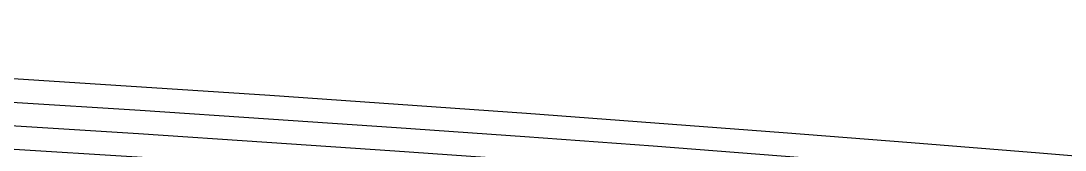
# Model space of a CAD drawing. Header units: millimetres. Extents: x -404 to 41, y 121 to 144.
# Drawn here: x -145.81 to -131.4, y 141.62 to 143.39 of the extents above; entities that cross this region are included whole.
import ezdxf

# ---------------------------------------------------------------- set-up
doc = ezdxf.new("R2010")
doc.units = ezdxf.units.MM
doc.layers.add('original_T', color=1, linetype='Continuous', true_color=0xff0000)

msp = doc.modelspace()

# ---------------------------------------------------------------- linework, layer by layer
at = {"layer": 'original_T'}
for points in [[(-129.985, 141.428), (-131.755, 141.575), (-133.524, 141.717), (-135.293, 141.855), (-137.062, 141.989), (-138.832, 142.119), (-140.602, 142.245), (-142.372, 142.366), (-144.142, 142.483), (-145.912, 142.595), (-147.682, 142.703), (-149.453, 142.806), (-151.223, 142.904), (-152.994, 142.998), (-154.765, 143.087), (-156.536, 143.171), (-158.306, 143.251), (-160.078, 143.326), (-161.849, 143.395)], [(-130.012, 141.107), (-131.781, 141.253), (-133.549, 141.395), (-135.318, 141.534), (-137.086, 141.668), (-138.855, 141.798), (-140.624, 141.923), (-142.393, 142.044), (-144.162, 142.161), (-145.932, 142.273), (-147.701, 142.381), (-149.471, 142.484), (-151.241, 142.582), (-153.01, 142.676), (-154.781, 142.765), (-156.551, 142.849), (-158.32, 142.929), (-160.091, 143.003), (-161.861, 143.072)], [(-130.039, 140.786), (-131.807, 140.932), (-133.575, 141.074), (-135.342, 141.212), (-137.11, 141.346), (-138.878, 141.476), (-140.647, 141.601), (-142.415, 141.722), (-144.183, 141.839), (-145.952, 141.951), (-147.721, 142.059), (-149.489, 142.162), (-151.258, 142.26), (-153.027, 142.354), (-154.796, 142.443), (-156.566, 142.527), (-158.335, 142.606), (-160.104, 142.681), (-161.873, 142.75)], [(-130.039, 140.786), (-131.807, 140.932), (-133.575, 141.074), (-135.342, 141.212), (-137.11, 141.346), (-138.878, 141.476), (-140.647, 141.601), (-142.415, 141.722), (-144.183, 141.839), (-145.952, 141.951), (-147.721, 142.059), (-149.489, 142.162), (-151.258, 142.26), (-153.027, 142.354), (-154.796, 142.443), (-156.566, 142.527), (-158.335, 142.606), (-160.104, 142.681), (-161.873, 142.75)], [(-130.066, 140.464), (-131.833, 140.61), (-133.6, 140.752), (-135.367, 140.891), (-137.134, 141.024), (-138.902, 141.154), (-140.669, 141.279), (-142.437, 141.4), (-144.204, 141.517), (-145.972, 141.629), (-147.74, 141.737), (-149.508, 141.84), (-151.276, 141.938), (-153.044, 142.032), (-154.812, 142.121), (-156.58, 142.205), (-158.349, 142.284), (-160.117, 142.359), (-161.886, 142.428)]]:
    msp.add_lwpolyline(points, dxfattribs=at)

doc.saveas('drawing.dxf')
